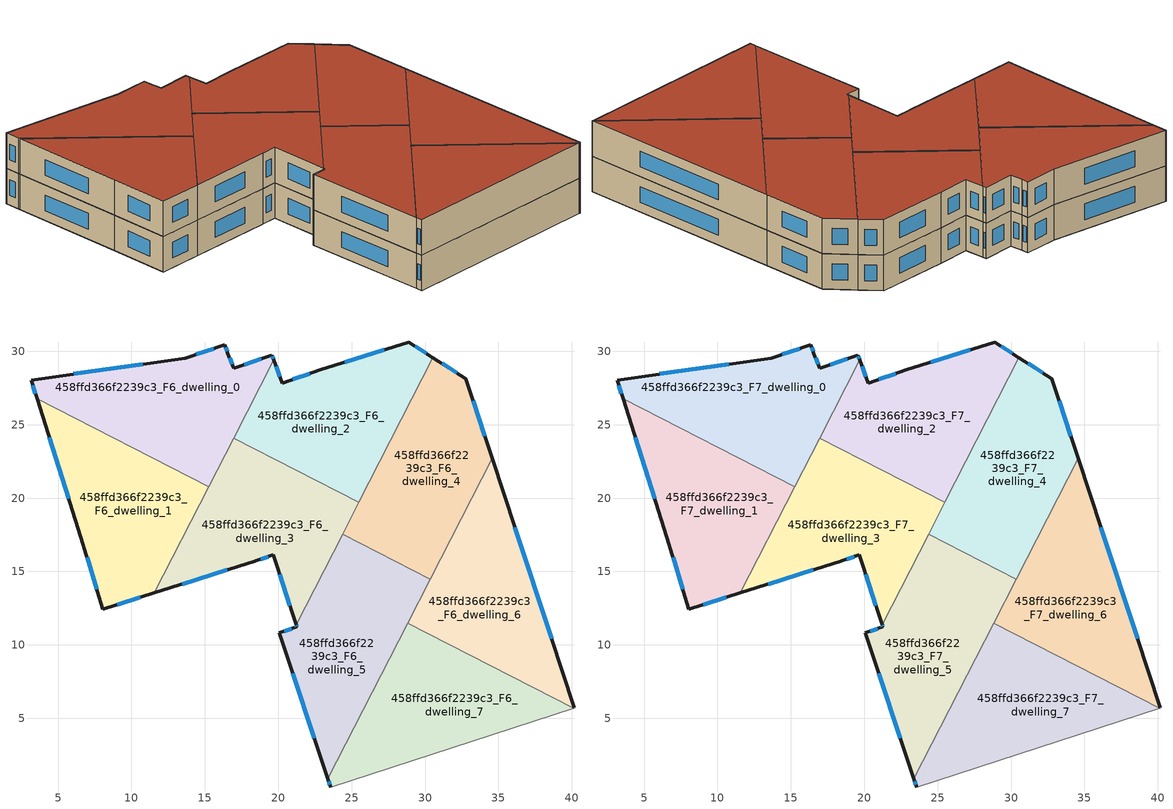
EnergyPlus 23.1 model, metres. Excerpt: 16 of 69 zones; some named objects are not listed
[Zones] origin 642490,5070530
458ffd366f2239c3_F6_dwelling_0
 floor to 458ffd366f2239c3_F5_dwelling_0 (EU_floor_Construction): 15.27,20.78 19.69,29.42 19.57,29.74 16.97,28.84 16.57,29.84 16.37,30.44 13.67,29.54 3.16,28.04 3.56,26.76 z18
 wall outside (EU_wall_Construction): 3.56,26.76 3.16,28.04 13.67,29.54 16.37,30.44 16.57,29.84 16.97,28.84 19.57,29.74 19.69,29.42 z18:21
 wall to 458ffd366f2239c3_F6_dwelling_1 (EU_wall_Construction): 15.27,20.78 3.56,26.76 z18:21
 wall to 458ffd366f2239c3_F6_dwelling_2 (EU_wall_Construction): 19.69,29.42 16.95,24.07 z18:21
 wall to 458ffd366f2239c3_F6_dwelling_3 (EU_wall_Construction): 16.95,24.07 15.27,20.78 z18:21
 window (EU_Window_Construction): 14.42,29.79 15.62,30.19 / 16.42,30.27 16.51,30.01 / 16.68,29.56 16.86,29.12 / 17.69,29.09 18.85,29.49 / 19.6,29.65 19.66,29.51 / 3.45,27.12 3.27,27.69 / 6.07,28.46 10.76,29.12 z18.83:20.17
458ffd366f2239c3_F6_dwelling_1
 floor to 458ffd366f2239c3_F5_dwelling_1 (EU_floor_Construction): 11.56,13.54 15.27,20.78 3.56,26.76 6.56,17.33 8.06,12.43 z18
 wall outside (EU_wall_Construction): 11.56,13.54 8.06,12.43 6.56,17.33 3.56,26.76 z18:21
 wall to 458ffd366f2239c3_F6_dwelling_3 (EU_wall_Construction): 15.27,20.78 11.56,13.54 z18:21
 window (EU_Window_Construction): 10.59,13.23 9.03,12.74 / 7.64,13.79 6.97,15.98 / 5.73,19.94 4.39,24.15 z18.83:20.17
458ffd366f2239c3_F6_dwelling_2
 floor to 458ffd366f2239c3_F5_dwelling_2 (EU_floor_Construction): 25.49,19.71 30.54,29.57 28.88,30.64 22.87,28.74 20.27,27.84 19.69,29.42 16.95,24.08 z18
 wall outside (EU_wall_Construction): 19.69,29.42 20.27,27.84 22.87,28.74 28.88,30.64 30.54,29.57 z18:21
 wall to 458ffd366f2239c3_F6_dwelling_3 (EU_wall_Construction): 25.49,19.71 16.95,24.08 z18:21
 wall to 458ffd366f2239c3_F6_dwelling_4 (EU_wall_Construction): 30.54,29.57 25.49,19.71 z18:21
 window (EU_Window_Construction): 24.54,29.26 27.22,30.11 / 29.34,30.34 30.08,29.87 / 19.85,28.98 20.11,28.28 / 20.99,28.09 22.15,28.49 z18.83:20.17
458ffd366f2239c3_F6_dwelling_3
 floor to 458ffd366f2239c3_F5_dwelling_3 (EU_floor_Construction): 21.22,11.36 25.49,19.71 16.95,24.08 11.56,13.54 18.41,15.71 18.47,15.73 19.67,16.13 z18
 wall outside (EU_wall_Construction): 21.22,11.36 19.67,16.13 18.47,15.73 18.41,15.71 11.56,13.54 z18:21
 wall to 458ffd366f2239c3_F6_dwelling_5 (EU_wall_Construction): 24.38,17.54 21.22,11.36 z18:21
 wall to 458ffd366f2239c3_F6_dwelling_4 (EU_wall_Construction): 25.49,19.71 24.38,17.54 z18:21
 window (EU_Window_Construction): 19.33,16.02 18.8,15.84 / 16.52,15.11 13.46,14.14 / 20.79,12.68 20.1,14.81 z18.83:20.17
458ffd366f2239c3_F6_dwelling_4
 floor to 458ffd366f2239c3_F5_dwelling_4 (EU_floor_Construction): 30.35,14.49 34.56,22.72 32.78,28.13 30.54,29.57 24.38,17.54 z18
 wall outside (EU_wall_Construction): 30.54,29.57 32.78,28.13 34.56,22.72 z18:21
 wall to 458ffd366f2239c3_F6_dwelling_5 (EU_wall_Construction): 30.35,14.49 24.38,17.54 z18:21
 wall to 458ffd366f2239c3_F6_dwelling_6 (EU_wall_Construction): 34.56,22.72 30.35,14.49 z18:21
 window (EU_Window_Construction): 31.16,29.17 32.16,28.53 / 33.27,26.64 34.07,24.22 z18.83:20.17
458ffd366f2239c3_F6_dwelling_5
 floor to 458ffd366f2239c3_F5_dwelling_5 (EU_floor_Construction): 23.38,0.87 30.35,14.49 24.38,17.54 21.22,11.36 21.27,11.22 20.07,10.83 z18
 wall outside (EU_wall_Construction): 23.38,0.87 20.07,10.83 21.27,11.22 21.22,11.36 z18:21
 wall to 458ffd366f2239c3_F6_dwelling_7 (EU_wall_Construction): 28.81,11.48 23.38,0.87 z18:21
 wall to 458ffd366f2239c3_F6_dwelling_6 (EU_wall_Construction): 30.35,14.49 28.81,11.48 z18:21
 window (EU_Window_Construction): 20.4,10.94 20.93,11.11 / 21.25,11.26 21.24,11.32 / 22.46,3.62 20.98,8.07 z18.83:20.17
458ffd366f2239c3_F6_dwelling_6
 floor to 458ffd366f2239c3_F5_dwelling_6 (EU_floor_Construction): 40.18,5.72 34.56,22.72 28.81,11.48 40.12,5.7 z18
 wall outside (EU_wall_Construction): 34.56,22.72 40.18,5.72 z18:21
 wall adiabatic (EU_wall_Construction): 40.18,5.72 40.12,5.7 z18:21
 wall to 458ffd366f2239c3_F6_dwelling_7 (EU_wall_Construction): 40.12,5.7 28.81,11.48 z18:21
 window (EU_Window_Construction): 36.12,18.02 38.62,10.43 z18.83:20.17
458ffd366f2239c3_F6_dwelling_7
 floor to 458ffd366f2239c3_F5_dwelling_7 (EU_floor_Construction): 40.12,5.7 28.81,11.48 23.38,0.87 23.56,0.32 z18
 wall outside (EU_wall_Construction): 23.56,0.32 23.38,0.87 z18:21
 wall adiabatic (EU_wall_Construction): 40.12,5.7 23.56,0.32 z18:21
 window (EU_Window_Construction): 23.51,0.47 23.43,0.71 z18.83:20.17
458ffd366f2239c3_F7_dwelling_0
 floor to 458ffd366f2239c3_F6_dwelling_0 (EU_floor_Construction): 15.27,20.78 19.69,29.42 19.57,29.74 16.97,28.84 16.57,29.84 16.37,30.44 13.67,29.54 3.16,28.04 3.56,26.76 z21
 wall outside (EU_wall_Construction): 3.56,26.76 3.16,28.04 13.67,29.54 16.37,30.44 16.57,29.84 16.97,28.84 19.57,29.74 19.69,29.42 z21:24
 wall to 458ffd366f2239c3_F7_dwelling_1 (EU_wall_Construction): 15.27,20.78 3.56,26.76 z21:24
 wall to 458ffd366f2239c3_F7_dwelling_2 (EU_wall_Construction): 19.69,29.42 16.95,24.07 z21:24
 wall to 458ffd366f2239c3_F7_dwelling_3 (EU_wall_Construction): 16.95,24.07 15.27,20.78 z21:24
 window (EU_Window_Construction): 14.42,29.79 15.62,30.19 / 16.42,30.27 16.51,30.01 / 16.68,29.56 16.86,29.12 / 17.69,29.09 18.85,29.49 / 19.6,29.65 19.66,29.51 / 3.45,27.12 3.27,27.69 / 6.07,28.46 10.76,29.12 z21.83:23.17
 roof outside (EU_roof_Construction): 19.57,29.74 19.69,29.42 15.27,20.78 3.56,26.76 3.16,28.04 13.67,29.54 16.37,30.44 16.57,29.84 16.97,28.84 z24
458ffd366f2239c3_F7_dwelling_1
 floor to 458ffd366f2239c3_F6_dwelling_1 (EU_floor_Construction): 11.56,13.54 15.27,20.78 3.56,26.76 6.56,17.33 8.06,12.43 z21
 wall outside (EU_wall_Construction): 11.56,13.54 8.06,12.43 6.56,17.33 3.56,26.76 z21:24
 wall to 458ffd366f2239c3_F7_dwelling_3 (EU_wall_Construction): 15.27,20.78 11.56,13.54 z21:24
 window (EU_Window_Construction): 10.59,13.23 9.03,12.74 / 7.64,13.79 6.97,15.98 / 5.73,19.94 4.39,24.15 z21.83:23.17
 roof outside (EU_roof_Construction): 15.27,20.78 11.56,13.54 8.06,12.43 6.56,17.33 3.56,26.76 z24
458ffd366f2239c3_F7_dwelling_2
 floor to 458ffd366f2239c3_F6_dwelling_2 (EU_floor_Construction): 25.49,19.71 30.54,29.57 28.88,30.64 22.87,28.74 20.27,27.84 19.69,29.42 16.95,24.08 z21
 wall outside (EU_wall_Construction): 19.69,29.42 20.27,27.84 22.87,28.74 28.88,30.64 30.54,29.57 z21:24
 wall to 458ffd366f2239c3_F7_dwelling_3 (EU_wall_Construction): 25.49,19.71 16.95,24.08 z21:24
 wall to 458ffd366f2239c3_F7_dwelling_4 (EU_wall_Construction): 30.54,29.57 25.49,19.71 z21:24
 window (EU_Window_Construction): 24.54,29.26 27.22,30.11 / 29.34,30.34 30.08,29.87 / 19.85,28.98 20.11,28.28 / 20.99,28.09 22.15,28.49 z21.83:23.17
 roof outside (EU_roof_Construction): 30.54,29.57 25.49,19.71 16.95,24.08 19.69,29.42 20.27,27.84 22.87,28.74 28.88,30.64 z24
458ffd366f2239c3_F7_dwelling_3
 floor to 458ffd366f2239c3_F6_dwelling_3 (EU_floor_Construction): 21.22,11.36 25.49,19.71 16.95,24.08 11.56,13.54 18.41,15.71 18.47,15.73 19.67,16.13 z21
 wall outside (EU_wall_Construction): 21.22,11.36 19.67,16.13 18.47,15.73 18.41,15.71 11.56,13.54 z21:24
 wall to 458ffd366f2239c3_F7_dwelling_5 (EU_wall_Construction): 24.38,17.54 21.22,11.36 z21:24
 wall to 458ffd366f2239c3_F7_dwelling_4 (EU_wall_Construction): 25.49,19.71 24.38,17.54 z21:24
 window (EU_Window_Construction): 19.33,16.02 18.8,15.84 / 16.52,15.11 13.46,14.14 / 20.79,12.68 20.1,14.81 z21.83:23.17
 roof outside (EU_roof_Construction): 25.49,19.71 21.22,11.36 19.67,16.13 18.47,15.73 18.41,15.71 11.56,13.54 16.95,24.08 z24
458ffd366f2239c3_F7_dwelling_4
 floor to 458ffd366f2239c3_F6_dwelling_4 (EU_floor_Construction): 30.35,14.49 34.56,22.72 32.78,28.13 30.54,29.57 24.38,17.54 z21
 wall outside (EU_wall_Construction): 30.54,29.57 32.78,28.13 34.56,22.72 z21:24
 wall to 458ffd366f2239c3_F7_dwelling_5 (EU_wall_Construction): 30.35,14.49 24.38,17.54 z21:24
 wall to 458ffd366f2239c3_F7_dwelling_6 (EU_wall_Construction): 34.56,22.72 30.35,14.49 z21:24
 window (EU_Window_Construction): 31.16,29.17 32.16,28.53 / 33.27,26.64 34.07,24.22 z21.83:23.17
 roof outside (EU_roof_Construction): 32.78,28.13 34.56,22.72 30.35,14.49 24.38,17.54 30.54,29.57 z24
458ffd366f2239c3_F7_dwelling_5
 floor to 458ffd366f2239c3_F6_dwelling_5 (EU_floor_Construction): 23.38,0.87 30.35,14.49 24.38,17.54 21.22,11.36 21.27,11.22 20.07,10.83 z21
 wall outside (EU_wall_Construction): 23.38,0.87 20.07,10.83 21.27,11.22 21.22,11.36 z21:24
 wall to 458ffd366f2239c3_F7_dwelling_7 (EU_wall_Construction): 28.81,11.48 23.38,0.87 z21:24
 wall to 458ffd366f2239c3_F7_dwelling_6 (EU_wall_Construction): 30.35,14.49 28.81,11.48 z21:24
 window (EU_Window_Construction): 20.4,10.94 20.93,11.11 / 21.25,11.26 21.24,11.32 / 22.46,3.62 20.98,8.07 z21.83:23.17
 roof outside (EU_roof_Construction): 30.35,14.49 23.38,0.87 20.07,10.83 21.27,11.22 21.22,11.36 24.38,17.54 z24
458ffd366f2239c3_F7_dwelling_6
 floor to 458ffd366f2239c3_F6_dwelling_6 (EU_floor_Construction): 40.18,5.72 34.56,22.72 28.81,11.48 40.12,5.7 z21
 wall outside (EU_wall_Construction): 34.56,22.72 40.18,5.72 z21:24
 wall adiabatic (EU_wall_Construction): 40.18,5.72 40.12,5.7 z21:24
 wall to 458ffd366f2239c3_F7_dwelling_7 (EU_wall_Construction): 40.12,5.7 28.81,11.48 z21:24
 window (EU_Window_Construction): 36.12,18.02 38.62,10.43 z21.83:23.17
 roof outside (EU_roof_Construction): 34.56,22.72 40.18,5.72 40.12,5.7 28.81,11.48 z24
458ffd366f2239c3_F7_dwelling_7
 floor to 458ffd366f2239c3_F6_dwelling_7 (EU_floor_Construction): 40.12,5.7 28.81,11.48 23.38,0.87 23.56,0.32 z21
 wall outside (EU_wall_Construction): 23.56,0.32 23.38,0.87 z21:24
 wall adiabatic (EU_wall_Construction): 40.12,5.7 23.56,0.32 z21:24
 window (EU_Window_Construction): 23.51,0.47 23.43,0.71 z21.83:23.17
 roof outside (EU_roof_Construction): 40.12,5.7 23.56,0.32 23.38,0.87 28.81,11.48 z24
[Building]
EU S2 Campaign: North Axis=0; Terrain=City; Solar Distribution=FullExterior
[Site:Location]
Lyon-Bron: Latitude=45.75; Longitude=5; Time Zone=1; Elevation=198
[SizingPeriod:WeatherFileDays]
AnnualSizingPeriod: Begin Month=1; Begin Day of Month=1; End Month=12; End Day of Month=31; Day of Week for Start Day=Monday; Use Weather File Daylight Saving Period=No; Use Weather File Rain and Snow Indicators=No
[MATERIAL]
EU_InternalMass_Material: Roughness=MediumRough; Thickness=0.1; Conductivity=1; Density=1800; Specific Heat=900; Thermal Absorptance=0.9; Solar Absorptance=0.7; Visible Absorptance=0.7
[MATERIAL:NOMASS] Roughness=MediumRough; Thermal Absorptance=0.9; Solar Absorptance=0.7; Visible Absorptance=0.7
Name | Thermal Resistance
EU_wall_NoMass | 1.97775
EU_roof_NoMass | 1.81626
EU_floor_NoMass | 1.84812
[WINDOWMATERIAL:SIMPLEGLAZINGSYSTEM]
EU_Window_SimpleGlazing: UFactor=3.27502; Solar Heat Gain Coefficient=0.76; Visible Transmittance=0.76
[CONSTRUCTION]
EU_wall_Construction: EU_wall_NoMass
EU_roof_Construction: EU_roof_NoMass
EU_floor_Construction: EU_floor_NoMass
EU_InternalMass_Construction: EU_InternalMass_Material
EU_Window_Construction: EU_Window_SimpleGlazing
[ZONE] Type=1; Multiplier=1; Ceiling Height=autocalculate; Floor Area=autocalculate; Part of Total Floor Area=Yes
Name | Volume
458ffd366f2239c3_F6_dwelling_0; 458ffd366f2239c3_F7_dwelling_0 | 242.294
458ffd366f2239c3_F6_dwelling_1; 458ffd366f2239c3_F7_dwelling_1 | 242.283
458ffd366f2239c3_F6_dwelling_2; 458ffd366f2239c3_F7_dwelling_2 | 241.369
458ffd366f2239c3_F6_dwelling_3; 458ffd366f2239c3_F7_dwelling_3 | 241.368
458ffd366f2239c3_F6_dwelling_4; 458ffd366f2239c3_F7_dwelling_4 | 243.221
458ffd366f2239c3_F6_dwelling_5; 458ffd366f2239c3_F7_dwelling_5 | 243.209
458ffd366f2239c3_F6_dwelling_6; 458ffd366f2239c3_F7_dwelling_6 | 242.273
458ffd366f2239c3_F6_dwelling_7; 458ffd366f2239c3_F7_dwelling_7 | 242.29
[INTERNALMASS] Construction=EU_InternalMass_Construction
Name | Zone or ZoneList | Surface Area
458ffd366f2239c3_F6_dwelling_0_EU_InternalMass | 458ffd366f2239c3_F6_dwelling_0 | 80.7643
458ffd366f2239c3_F6_dwelling_1_EU_InternalMass | 458ffd366f2239c3_F6_dwelling_1 | 80.7607
458ffd366f2239c3_F6_dwelling_2_EU_InternalMass | 458ffd366f2239c3_F6_dwelling_2 | 80.4559
458ffd366f2239c3_F6_dwelling_3_EU_InternalMass | 458ffd366f2239c3_F6_dwelling_3 | 80.4562
458ffd366f2239c3_F6_dwelling_4_EU_InternalMass | 458ffd366f2239c3_F6_dwelling_4 | 81.0748
458ffd366f2239c3_F6_dwelling_5_EU_InternalMass | 458ffd366f2239c3_F6_dwelling_5 | 81.068
458ffd366f2239c3_F6_dwelling_6_EU_InternalMass | 458ffd366f2239c3_F6_dwelling_6 | 80.7634
458ffd366f2239c3_F6_dwelling_7_EU_InternalMass | 458ffd366f2239c3_F6_dwelling_7 | 80.7621
458ffd366f2239c3_F7_dwelling_0_EU_InternalMass | 458ffd366f2239c3_F7_dwelling_0 | 80.7643
458ffd366f2239c3_F7_dwelling_1_EU_InternalMass | 458ffd366f2239c3_F7_dwelling_1 | 80.7607
458ffd366f2239c3_F7_dwelling_2_EU_InternalMass | 458ffd366f2239c3_F7_dwelling_2 | 80.4559
458ffd366f2239c3_F7_dwelling_3_EU_InternalMass | 458ffd366f2239c3_F7_dwelling_3 | 80.4562
458ffd366f2239c3_F7_dwelling_4_EU_InternalMass | 458ffd366f2239c3_F7_dwelling_4 | 81.0748
458ffd366f2239c3_F7_dwelling_5_EU_InternalMass | 458ffd366f2239c3_F7_dwelling_5 | 81.068
458ffd366f2239c3_F7_dwelling_6_EU_InternalMass | 458ffd366f2239c3_F7_dwelling_6 | 80.7634
458ffd366f2239c3_F7_dwelling_7_EU_InternalMass | 458ffd366f2239c3_F7_dwelling_7 | 80.7621
[OTHEREQUIPMENT] Fuel Type=Electricity; Design Level Calculation Method=Watts/Area; Power per Zone Floor Area=1; Fraction Latent=0; Fraction Radiant=0; Fraction Lost=0; Carbon Dioxide Generation Rate=0; EndUse Subcategory=EU_Step8_InternalGains
Name | Zone or ZoneList or Space or SpaceList | Schedule
EU_Step8_InternalGain_458ffd366f2239c3_F6_dwelling_0_f000 | 458ffd366f2239c3_F6_dwelling_0 | EU_Step8_GainSchedule_458ffd366f2239c3_F6_dwelling_0_f000
EU_Step8_InternalGain_458ffd366f2239c3_F6_dwelling_1_f000 | 458ffd366f2239c3_F6_dwelling_1 | EU_Step8_GainSchedule_458ffd366f2239c3_F6_dwelling_1_f000
EU_Step8_InternalGain_458ffd366f2239c3_F6_dwelling_2_f000 | 458ffd366f2239c3_F6_dwelling_2 | EU_Step8_GainSchedule_458ffd366f2239c3_F6_dwelling_2_f000
EU_Step8_InternalGain_458ffd366f2239c3_F6_dwelling_3_f000 | 458ffd366f2239c3_F6_dwelling_3 | EU_Step8_GainSchedule_458ffd366f2239c3_F6_dwelling_3_f000
EU_Step8_InternalGain_458ffd366f2239c3_F6_dwelling_4_f000 | 458ffd366f2239c3_F6_dwelling_4 | EU_Step8_GainSchedule_458ffd366f2239c3_F6_dwelling_4_f000
EU_Step8_InternalGain_458ffd366f2239c3_F6_dwelling_5_f000 | 458ffd366f2239c3_F6_dwelling_5 | EU_Step8_GainSchedule_458ffd366f2239c3_F6_dwelling_5_f000
EU_Step8_InternalGain_458ffd366f2239c3_F6_dwelling_6_f000 | 458ffd366f2239c3_F6_dwelling_6 | EU_Step8_GainSchedule_458ffd366f2239c3_F6_dwelling_6_f000
EU_Step8_InternalGain_458ffd366f2239c3_F6_dwelling_7_f000 | 458ffd366f2239c3_F6_dwelling_7 | EU_Step8_GainSchedule_458ffd366f2239c3_F6_dwelling_7_f000
EU_Step8_InternalGain_458ffd366f2239c3_F7_dwelling_0_f000 | 458ffd366f2239c3_F7_dwelling_0 | EU_Step8_GainSchedule_458ffd366f2239c3_F7_dwelling_0_f000
EU_Step8_InternalGain_458ffd366f2239c3_F7_dwelling_1_f000 | 458ffd366f2239c3_F7_dwelling_1 | EU_Step8_GainSchedule_458ffd366f2239c3_F7_dwelling_1_f000
EU_Step8_InternalGain_458ffd366f2239c3_F7_dwelling_2_f000 | 458ffd366f2239c3_F7_dwelling_2 | EU_Step8_GainSchedule_458ffd366f2239c3_F7_dwelling_2_f000
EU_Step8_InternalGain_458ffd366f2239c3_F7_dwelling_3_f000 | 458ffd366f2239c3_F7_dwelling_3 | EU_Step8_GainSchedule_458ffd366f2239c3_F7_dwelling_3_f000
EU_Step8_InternalGain_458ffd366f2239c3_F7_dwelling_4_f000 | 458ffd366f2239c3_F7_dwelling_4 | EU_Step8_GainSchedule_458ffd366f2239c3_F7_dwelling_4_f000
EU_Step8_InternalGain_458ffd366f2239c3_F7_dwelling_5_f000 | 458ffd366f2239c3_F7_dwelling_5 | EU_Step8_GainSchedule_458ffd366f2239c3_F7_dwelling_5_f000
EU_Step8_InternalGain_458ffd366f2239c3_F7_dwelling_6_f000 | 458ffd366f2239c3_F7_dwelling_6 | EU_Step8_GainSchedule_458ffd366f2239c3_F7_dwelling_6_f000
EU_Step8_InternalGain_458ffd366f2239c3_F7_dwelling_7_f000 | 458ffd366f2239c3_F7_dwelling_7 | EU_Step8_GainSchedule_458ffd366f2239c3_F7_dwelling_7_f000
[ZONEVENTILATION:DESIGNFLOWRATE] Schedule=EU_AlwaysOn; Design Flow Rate Calculation Method=AirChanges/Hour; Air Changes per Hour=0.759424; Ventilation Type=Natural; Fan Pressure Rise=0; Fan Total Efficiency=1; Constant Term Coefficient=1; Temperature Term Coefficient=0; Velocity Term Coefficient=0; Velocity Squared Term Coefficient=0; Minimum Indoor Temperature=-100; Maximum Indoor Temperature=100; Delta Temperature=-100; Minimum Outdoor Temperature=-100; Maximum Outdoor Temperature=100; Maximum Wind Speed=40
Name | Zone or ZoneList or Space or SpaceList
EU_ConstantAir_458ffd366f2239c3_F6_dwelling_0 | 458ffd366f2239c3_F6_dwelling_0
EU_ConstantAir_458ffd366f2239c3_F6_dwelling_1 | 458ffd366f2239c3_F6_dwelling_1
EU_ConstantAir_458ffd366f2239c3_F6_dwelling_2 | 458ffd366f2239c3_F6_dwelling_2
EU_ConstantAir_458ffd366f2239c3_F6_dwelling_3 | 458ffd366f2239c3_F6_dwelling_3
EU_ConstantAir_458ffd366f2239c3_F6_dwelling_4 | 458ffd366f2239c3_F6_dwelling_4
EU_ConstantAir_458ffd366f2239c3_F6_dwelling_5 | 458ffd366f2239c3_F6_dwelling_5
EU_ConstantAir_458ffd366f2239c3_F6_dwelling_6 | 458ffd366f2239c3_F6_dwelling_6
EU_ConstantAir_458ffd366f2239c3_F6_dwelling_7 | 458ffd366f2239c3_F6_dwelling_7
EU_ConstantAir_458ffd366f2239c3_F7_dwelling_0 | 458ffd366f2239c3_F7_dwelling_0
EU_ConstantAir_458ffd366f2239c3_F7_dwelling_1 | 458ffd366f2239c3_F7_dwelling_1
EU_ConstantAir_458ffd366f2239c3_F7_dwelling_2 | 458ffd366f2239c3_F7_dwelling_2
EU_ConstantAir_458ffd366f2239c3_F7_dwelling_3 | 458ffd366f2239c3_F7_dwelling_3
EU_ConstantAir_458ffd366f2239c3_F7_dwelling_4 | 458ffd366f2239c3_F7_dwelling_4
EU_ConstantAir_458ffd366f2239c3_F7_dwelling_5 | 458ffd366f2239c3_F7_dwelling_5
EU_ConstantAir_458ffd366f2239c3_F7_dwelling_6 | 458ffd366f2239c3_F7_dwelling_6
EU_ConstantAir_458ffd366f2239c3_F7_dwelling_7 | 458ffd366f2239c3_F7_dwelling_7
[HVACTEMPLATE:ZONE:IDEALLOADSAIRSYSTEM] System Availability Schedule=EU_AlwaysOn; Maximum Heating Supply Air Temperature=50; Minimum Cooling Supply Air Temperature=13; Maximum Heating Supply Air Humidity Ratio=0.0156; Minimum Cooling Supply Air Humidity Ratio=0.0077; Heating Limit=NoLimit; Cooling Limit=NoLimit; Heating Availability Schedule=EU_AlwaysOn; Cooling Availability Schedule=EU_CoolingOff; Dehumidification Control Type=ConstantSensibleHeatRatio; Cooling Sensible Heat Ratio=0.7; Dehumidification Setpoint=60; Humidification Control Type=None; Humidification Setpoint=30; Outdoor Air Method=None; Outdoor Air Flow Rate per Person=0.00944; Outdoor Air Flow Rate per Zone Floor Area=0; Outdoor Air Flow Rate per Zone=0; Demand Controlled Ventilation Type=None; Outdoor Air Economizer Type=NoEconomizer; Heat Recovery Type=None; Sensible Heat Recovery Effectiveness=0.7; Latent Heat Recovery Effectiveness=0.65
Name | Template Thermostat
458ffd366f2239c3_F6_dwelling_0 | EU_HeatOnly_458ffd366f2239c3_F6_dwelling_0
458ffd366f2239c3_F6_dwelling_1 | EU_HeatOnly_458ffd366f2239c3_F6_dwelling_1
458ffd366f2239c3_F6_dwelling_2 | EU_HeatOnly_458ffd366f2239c3_F6_dwelling_2
458ffd366f2239c3_F6_dwelling_3 | EU_HeatOnly_458ffd366f2239c3_F6_dwelling_3
458ffd366f2239c3_F6_dwelling_4 | EU_HeatOnly_458ffd366f2239c3_F6_dwelling_4
458ffd366f2239c3_F6_dwelling_5 | EU_HeatOnly_458ffd366f2239c3_F6_dwelling_5
458ffd366f2239c3_F6_dwelling_6 | EU_HeatOnly_458ffd366f2239c3_F6_dwelling_6
458ffd366f2239c3_F6_dwelling_7 | EU_HeatOnly_458ffd366f2239c3_F6_dwelling_7
458ffd366f2239c3_F7_dwelling_0 | EU_HeatOnly_458ffd366f2239c3_F7_dwelling_0
458ffd366f2239c3_F7_dwelling_1 | EU_HeatOnly_458ffd366f2239c3_F7_dwelling_1
458ffd366f2239c3_F7_dwelling_2 | EU_HeatOnly_458ffd366f2239c3_F7_dwelling_2
458ffd366f2239c3_F7_dwelling_3 | EU_HeatOnly_458ffd366f2239c3_F7_dwelling_3
458ffd366f2239c3_F7_dwelling_4 | EU_HeatOnly_458ffd366f2239c3_F7_dwelling_4
458ffd366f2239c3_F7_dwelling_5 | EU_HeatOnly_458ffd366f2239c3_F7_dwelling_5
458ffd366f2239c3_F7_dwelling_6 | EU_HeatOnly_458ffd366f2239c3_F7_dwelling_6
458ffd366f2239c3_F7_dwelling_7 | EU_HeatOnly_458ffd366f2239c3_F7_dwelling_7
[SIZING:ZONE] Zone Cooling Design Supply Air Temperature Input Method=SupplyAirTemperature; Zone Cooling Design Supply Air Temperature=13; Zone Heating Design Supply Air Temperature Input Method=SupplyAirTemperature; Zone Heating Design Supply Air Temperature=50; Zone Cooling Design Supply Air Humidity Ratio=0.008; Zone Heating Design Supply Air Humidity Ratio=0.008; Cooling Design Air Flow Method=DesignDay; Cooling Design Air Flow Rate=0; Cooling Minimum Air Flow per Zone Floor Area=0.000762; Cooling Minimum Air Flow=0; Cooling Minimum Air Flow Fraction=0.2; Heating Design Air Flow Method=DesignDay; Heating Design Air Flow Rate=0; Heating Maximum Air Flow per Zone Floor Area=0.002032; Heating Maximum Air Flow=0.141576; Heating Maximum Air Flow Fraction=0.3; Account for Dedicated Outdoor Air System=No; Dedicated Outdoor Air System Control Strategy=NeutralSupplyAir; Dedicated Outdoor Air Low Setpoint Temperature for Design=autosize; Dedicated Outdoor Air High Setpoint Temperature for Design=autosize; Zone Load Sizing Method=Sensible Load Only No Latent Load; Zone Latent Cooling Design Supply Air Humidity Ratio Input Method=HumidityRatioDifference; Zone Cooling Design Supply Air Humidity Ratio Difference=0.005; Zone Latent Heating Design Supply Air Humidity Ratio Input Method=HumidityRatioDifference; Zone Humidification Design Supply Air Humidity Ratio Difference=0.005
458ffd366f2239c3_F6_dwelling_0; 458ffd366f2239c3_F6_dwelling_1; 458ffd366f2239c3_F6_dwelling_2; 458ffd366f2239c3_F6_dwelling_3; 458ffd366f2239c3_F6_dwelling_4; 458ffd366f2239c3_F6_dwelling_5; 458ffd366f2239c3_F6_dwelling_6; 458ffd366f2239c3_F6_dwelling_7; 458ffd366f2239c3_F7_dwelling_0; 458ffd366f2239c3_F7_dwelling_1; 458ffd366f2239c3_F7_dwelling_2; 458ffd366f2239c3_F7_dwelling_3; 458ffd366f2239c3_F7_dwelling_4; 458ffd366f2239c3_F7_dwelling_5; 458ffd366f2239c3_F7_dwelling_6; 458ffd366f2239c3_F7_dwelling_7
[SCHEDULE:CONSTANT]
Name | Hourly Value
EU_AlwaysOn | 1
EU_CoolingOff | 0
[SCHEDULE:FILE] Column Number=1; Rows to Skip at Top=0; Number of Hours of Data=8760; Column Separator=Comma; Interpolate to Timestep=No; Minutes per Item=60; Adjust Schedule for Daylight Savings=Yes
Name | File
EU_Step8_GainSchedule_458ffd366f2239c3_F6_dwelling_0_f000 | ../../schedules/458ffd366f2239c3/458ffd366f2239c3_F6_dwelling_0_f000_gain.csv
EU_Step8_GainSchedule_458ffd366f2239c3_F6_dwelling_1_f000 | ../../schedules/458ffd366f2239c3/458ffd366f2239c3_F6_dwelling_1_f000_gain.csv
EU_Step8_GainSchedule_458ffd366f2239c3_F6_dwelling_2_f000 | ../../schedules/458ffd366f2239c3/458ffd366f2239c3_F6_dwelling_2_f000_gain.csv
EU_Step8_GainSchedule_458ffd366f2239c3_F6_dwelling_3_f000 | ../../schedules/458ffd366f2239c3/458ffd366f2239c3_F6_dwelling_3_f000_gain.csv
EU_Step8_GainSchedule_458ffd366f2239c3_F6_dwelling_4_f000 | ../../schedules/458ffd366f2239c3/458ffd366f2239c3_F6_dwelling_4_f000_gain.csv
EU_Step8_GainSchedule_458ffd366f2239c3_F6_dwelling_5_f000 | ../../schedules/458ffd366f2239c3/458ffd366f2239c3_F6_dwelling_5_f000_gain.csv
EU_Step8_GainSchedule_458ffd366f2239c3_F6_dwelling_6_f000 | ../../schedules/458ffd366f2239c3/458ffd366f2239c3_F6_dwelling_6_f000_gain.csv
EU_Step8_GainSchedule_458ffd366f2239c3_F6_dwelling_7_f000 | ../../schedules/458ffd366f2239c3/458ffd366f2239c3_F6_dwelling_7_f000_gain.csv
EU_Step8_GainSchedule_458ffd366f2239c3_F7_dwelling_0_f000 | ../../schedules/458ffd366f2239c3/458ffd366f2239c3_F7_dwelling_0_f000_gain.csv
EU_Step8_GainSchedule_458ffd366f2239c3_F7_dwelling_1_f000 | ../../schedules/458ffd366f2239c3/458ffd366f2239c3_F7_dwelling_1_f000_gain.csv
EU_Step8_GainSchedule_458ffd366f2239c3_F7_dwelling_2_f000 | ../../schedules/458ffd366f2239c3/458ffd366f2239c3_F7_dwelling_2_f000_gain.csv
EU_Step8_GainSchedule_458ffd366f2239c3_F7_dwelling_3_f000 | ../../schedules/458ffd366f2239c3/458ffd366f2239c3_F7_dwelling_3_f000_gain.csv
EU_Step8_GainSchedule_458ffd366f2239c3_F7_dwelling_4_f000 | ../../schedules/458ffd366f2239c3/458ffd366f2239c3_F7_dwelling_4_f000_gain.csv
EU_Step8_GainSchedule_458ffd366f2239c3_F7_dwelling_5_f000 | ../../schedules/458ffd366f2239c3/458ffd366f2239c3_F7_dwelling_5_f000_gain.csv
EU_Step8_GainSchedule_458ffd366f2239c3_F7_dwelling_6_f000 | ../../schedules/458ffd366f2239c3/458ffd366f2239c3_F7_dwelling_6_f000_gain.csv
EU_Step8_GainSchedule_458ffd366f2239c3_F7_dwelling_7_f000 | ../../schedules/458ffd366f2239c3/458ffd366f2239c3_F7_dwelling_7_f000_gain.csv
